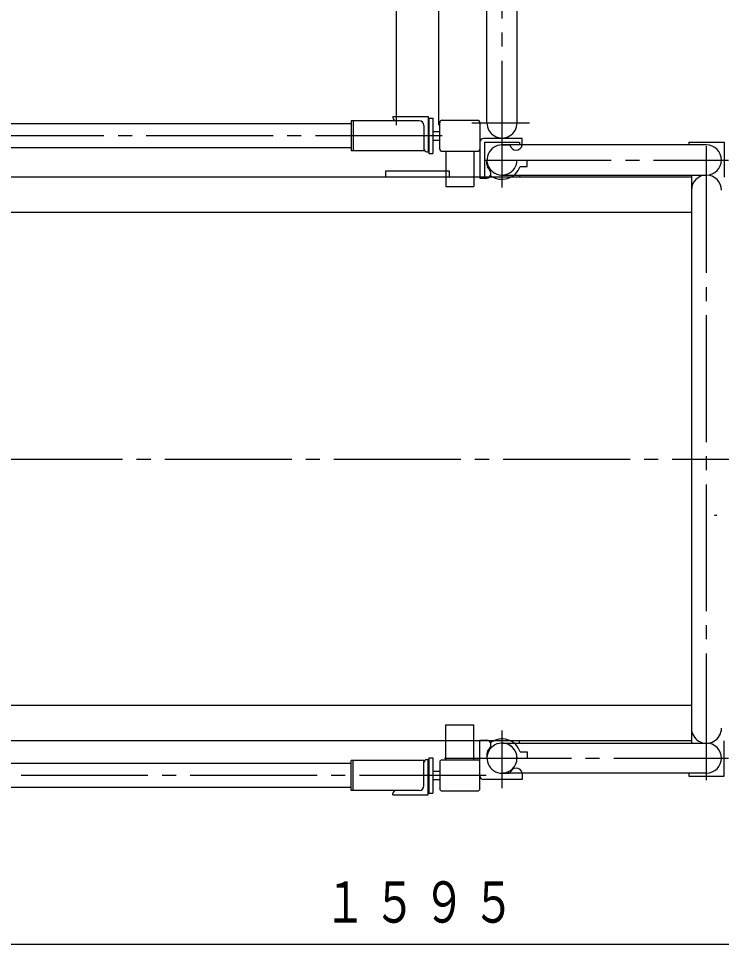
# Model space of a CAD drawing. Units: millimetres, scale not verified. Extents: x -7950 to 7710, y -5600 to 5443.
# Drawn here: x 594 to 1591, y 3308 to 4622 of the extents above; entities that cross this region are included whole.
import ezdxf

# ---------------------------------------------------------------- set-up
doc = ezdxf.new("R2010")
doc.units = ezdxf.units.MM
doc.header["$LTSCALE"] = 20
for name, pattern in [('CHAIN2', [12, 9, -1, 1, -1]), ('DASHED2', [3, 2, -1]), ('DOUBLE_CHAIN2', [12.8, 9, -1, 0.6, -0.6, 0.6, -1])]:
    doc.linetypes.add(name, pattern=pattern)
doc.layers.add('0-0_1', color=1, linetype='Continuous')
doc.styles.add('ＭＳ ゴシック', font='')
doc.styles.get('ＭＳ ゴシック').set_extended_font_data('MS Gothic')

msp = doc.modelspace()

# ---------------------------------------------------------------- linework, layer by layer
at = {"layer": '0-0_1', "color": 2, "linetype": 'CHAIN2'}
for p, q in [((1279.54, 4382.16), (1279.54, 4717.07)), ((1236.74, 4473.93), (1318.61, 4473.93)), ((1569.54, 3540.88), (1569.54, 4460.31)), ((1194.83, 4455.58), (-3329.54, 4455.58)), ((1254.54, 4421.23), (1600.89, 4421.23)), ((81.13, 3996.73), (3940.89, 3996.73)), ((1824.54, 3916.73), (1580.89, 3916.73)), ((1279.54, 3529.43), (1279.54, 3611.3)), ((1198.04, 3572.23), (1600.89, 3572.23)), ((1257.25, 3547.73), (-3354.26, 3547.73))]:
    msp.add_line(p, q, dxfattribs=at)
at = {"layer": '0-0_1'}
for p, q in [((1258.19, 4473.93), (1258.19, 4663.93)), ((1300.89, 4473.93), (1300.89, 4663.93)), ((1124.59, 4482.93), (1124.59, 4481.43)), ((1124.59, 4482.93), (1174.59, 4482.93)), ((1174.59, 4482.93), (1174.59, 4432.93)), ((1065.39, 4472.58), (-3025.31, 4472.58)), ((1162.09, 4476.93), (1065.39, 4476.93)), ((1065.39, 4476.93), (1065.39, 4434.23)), ((1068.59, 4476.93), (1068.59, 4434.23)), ((1168.59, 4470.43), (1168.59, 4434.23)), ((1175.59, 4480.58), (1175.59, 4430.58)), ((1175.59, 4480.58), (1181.59, 4480.58)), ((1181.59, 4480.58), (1181.59, 4430.58)), ((1191.19, 4436.68), (1191.19, 4474.48)), ((1194.29, 4477.58), (1245.09, 4477.58)), ((1248.19, 4474.48), (1248.19, 4395.58)), ((1181.59, 4461.58), (1191.19, 4461.58)), ((1181.59, 4449.58), (1191.19, 4449.58)), ((1254.54, 4446.73), (1254.54, 4396.73)), ((1569.54, 4442.58), (1279.54, 4442.58)), ((1279.54, 4442.58), (1290.82, 4442.58)), ((1544.54, 4446.73), (1544.54, 4442.58)), ((1065.39, 4438.58), (-3025.31, 4438.58)), ((1168.59, 4434.23), (1065.39, 4434.23)), ((1173.09, 4432.93), (1174.59, 4432.93)), ((1175.59, 4430.58), (1181.59, 4430.58)), ((1194.29, 4433.58), (1245.09, 4433.58)), ((1199.69, 4433.58), (1199.69, 4383.58)), ((1239.69, 4433.58), (1239.69, 4383.58)), ((1258.19, 4414.96), (1258.19, 4421.23)), ((1300.89, 4421.23), (1315.38, 4421.23)), ((1114.54, 4396.73), (1114.54, 4405.73)), ((1114.54, 4405.73), (1204.54, 4405.73)), ((1204.54, 4405.73), (1204.54, 4396.73)), ((1548.19, 4396.73), (-4877.76, 4396.73)), ((1248.19, 4395.58), (1258.19, 4395.58)), ((1279.54, 4399.88), (1569.54, 4399.88)), ((1304.54, 4399.88), (1304.54, 4396.73)), ((1548.19, 4399.88), (1548.19, 3593.58)), ((1199.69, 4383.58), (1239.69, 4383.58)), ((1548.19, 4346.73), (-3301.81, 4346.73)), ((1548.19, 3646.73), (-3301.81, 3646.73)), ((1199.69, 3619.73), (1239.69, 3619.73)), ((1199.69, 3569.73), (1199.69, 3619.73)), ((1239.69, 3569.73), (1239.69, 3619.73)), ((1548.19, 3596.73), (-3301.81, 3596.73)), ((1248.19, 3528.83), (1248.19, 3597.88)), ((1248.19, 3597.88), (1258.19, 3597.88)), ((1279.54, 3593.58), (1569.54, 3593.58)), ((1304.54, 3593.58), (1304.54, 3596.73)), ((1258.19, 3578.5), (1258.19, 3572.23)), ((1065.39, 3564.73), (-3025.31, 3564.73)), ((1168.59, 3569.08), (1065.39, 3569.08)), ((1065.39, 3526.38), (1065.39, 3569.08)), ((1068.59, 3526.38), (1068.59, 3569.08)), ((1168.59, 3532.88), (1168.59, 3569.08)), ((1173.09, 3570.38), (1174.59, 3570.38)), ((1174.59, 3520.38), (1174.59, 3570.38)), ((1175.59, 3572.73), (1181.59, 3572.73)), ((1181.59, 3572.73), (1181.59, 3522.73)), ((1191.19, 3566.63), (1191.19, 3528.83)), ((1194.29, 3569.73), (1245.09, 3569.73)), ((1300.89, 3572.23), (1315.38, 3572.23)), ((1181.59, 3553.73), (1191.19, 3553.73)), ((1569.54, 3550.88), (1279.54, 3550.88)), ((1279.54, 3550.88), (1290.82, 3550.88)), ((1181.59, 3541.73), (1191.19, 3541.73)), ((1065.39, 3530.73), (-3025.31, 3530.73)), ((1162.09, 3526.38), (1065.39, 3526.38)), ((1194.29, 3525.73), (1245.09, 3525.73)), ((1124.59, 3520.38), (1124.59, 3521.88)), ((1124.59, 3520.38), (1174.59, 3520.38))]:
    msp.add_line(p, q, dxfattribs=at)
at = {"layer": '0-0_1', "color": 2, "linetype": 'DOUBLE_CHAIN2'}
for p, q in [((1129.54, 4636.73), (1129.54, 4470.73)), ((1189.54, 4636.73), (1189.54, 4470.73))]:
    msp.add_line(p, q, dxfattribs=at)
at = {"layer": '0-0_1', "color": 2, "linetype": 'DASHED2'}
for p, q in [((1316.04, 4396.73), (1316.04, 4396.23)), ((1320.54, 4396.73), (1320.54, 4396.23))]:
    msp.add_line(p, q, dxfattribs=at)
at = {"layer": '0-0_1', "color": 4}
for p, q in [((1300.89, 3572.23), (1315.38, 3572.23)), ((1914.54, 3307.73), (319.54, 3307.73))]:
    msp.add_line(p, q, dxfattribs=at)
at = {"layer": '0-0_1'}
for points in [[(1308.19, 4442.58), (1308.19, 4451.58), (1253.19, 4451.58)], [(1254.54, 4446.73), (1304.54, 4446.73), (1304.54, 4442.58)], [(1544.54, 4446.73), (1594.54, 4446.73), (1594.54, 4396.73)], [(1305.36, 4412.2), (1315.38, 4412.2), (1315.38, 4421.23)], [(1544.54, 3550.88), (1544.54, 3546.73), (1594.54, 3546.73), (1594.54, 3596.73)], [(1305.36, 3581.26), (1315.38, 3581.26), (1315.38, 3572.23)], [(1175.59, 3572.73), (1175.59, 3522.73), (1181.59, 3522.73)], [(1308.19, 3550.88), (1308.19, 3541.88), (1253.19, 3541.88)]]:
    msp.add_lwpolyline(points, dxfattribs=at)
for centre, radius, start, end in [((1129.09, 4481.43), 4.5, 180, 270), ((1162.09, 4470.43), 6.5, 0, 90), ((1194.29, 4474.48), 3.1, 90.00722, 179.99278), ((1245.09, 4474.48), 3.1, 0.00722, 90.01083), ((1279.54, 4473.8), 21.35, 179.65324, 0.34676), ((1253.19, 4446.58), 5, 90, 180), ((1279.54, 4421.23), 21.35, 89.99895, 0.00105), ((1299.51, 4444.21), 8.84, 190.64435, 349.35565), ((1569.41, 4421.23), 21.35, 270.34676, 89.65324), ((1173.09, 4437.43), 4.5, 180, 270), ((1194.29, 4436.68), 3.1, 179.98917, 269.99278), ((1245.09, 4436.68), 3.1, 269.98917, 0.01083), ((1268.19, 4414.96), 10, 180.00061, 228.5913), ((1257.05, 4402.33), 6.84, 279.58679, 48.60329), ((1279.54, 4421.23), 27.35, 233.28731, 340.71382), ((1569.54, 4378.4), 21.35, 0.34676, 179.65324), ((1569.54, 3614.8), 21.35, 179.65324, 0.34676), ((1257.05, 3591.13), 6.84, 311.39671, 80.41321), ((1279.54, 3572.23), 21.35, 359.99895, 270.00105), ((1279.54, 3572.23), 27.35, 19.28446, 126.71198), ((1279.41, 3572.23), 21.35, 270.34676, 89.65324), ((1569.41, 3572.23), 21.35, 270.34676, 89.65324), ((1268.19, 3578.5), 10, 131.4087, 180.00499), ((1173.09, 3565.88), 4.5, 90, 180), ((1194.29, 3566.63), 3.1, 90.00722, 179.99278), ((1245.09, 3566.63), 3.1, 0.00722, 90.01083), ((1299.51, 3549.25), 8.84, 10.64435, 169.35565), ((1253.19, 3546.88), 5, 180, 270), ((1129.09, 3521.88), 4.5, 90, 180), ((1162.09, 3532.88), 6.5, 270, 0), ((1194.29, 3528.83), 3.1, 180.00722, 269.99278), ((1245.09, 3528.83), 3.1, 269.98917, 359.99278)]:
    msp.add_arc(centre, radius, start, end, dxfattribs=at)

# ---------------------------------------------------------------- texts
at = {"layer": '0-0_1', "color": 7, "insert": (1027.04, 3337.73), "char_height": 58.65, "attachment_point": 7, "style": 'ＭＳ ゴシック'}
msp.add_mtext('\\T1.17;\\W0.75;１５９５', dxfattribs=at)

doc.saveas('drawing.dxf')
